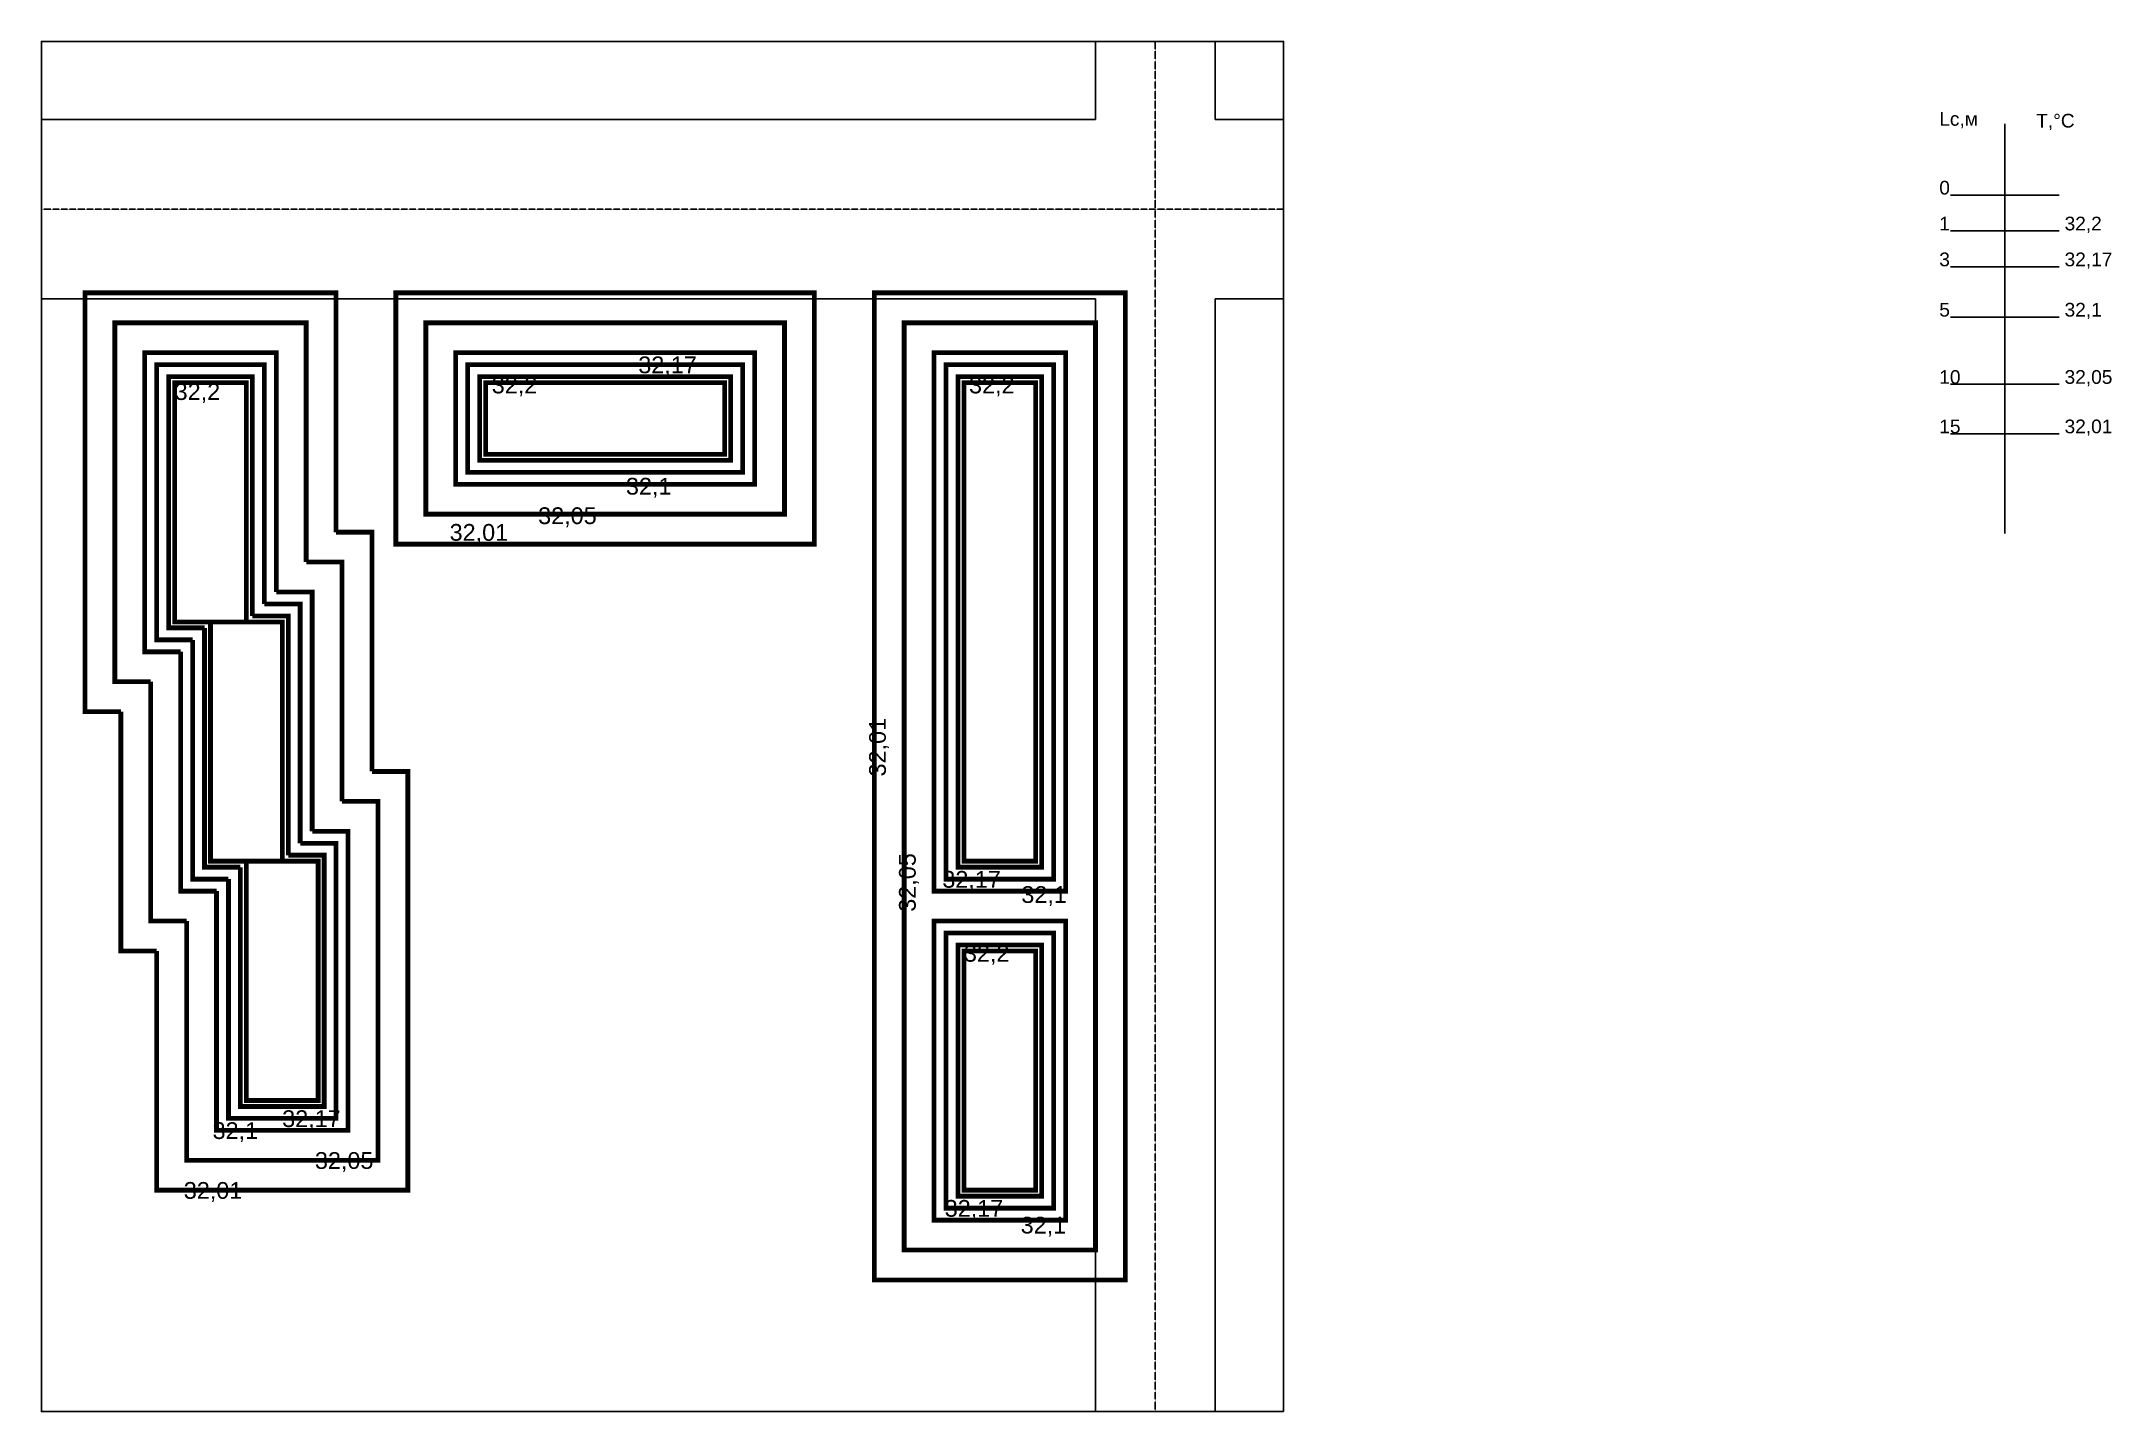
# Model space of a CAD drawing. Header units: metres. Extents: x 960226 to 1306453, y 540003 to 769036.
import ezdxf

# ---------------------------------------------------------------- set-up
doc = ezdxf.new("R2010")
doc.units = ezdxf.units.M
doc.linetypes.add('PKEL', pattern=[5, 2, -1.5, 0, -1.5])
doc.layers.add('A3-05', color=2, linetype='Continuous')
doc.layers.add('aa_oeeaeea', color=7, linetype='Continuous')
doc.styles.get("Standard").update_dxf_attribs({"font": 'arial.ttf'})

msp = doc.modelspace()

# ---------------------------------------------------------------- linework, layer by layer
msp.add_line((1156512, 756004), (1167965, 756004))
at = {"color": 0}
for p, q in [((1136512, 726004), (1136512, 540003)), ((1156512, 726004), (1156512, 540003))]:
    msp.add_line(p, q, dxfattribs=at)
for points in [[(1288607, 755282), (1288607, 686773)], [(1297678, 743360), (1279536, 743360)], [(1297678, 731372), (1279536, 731372)], [(1297678, 722962), (1279536, 722962)], [(1297678, 711716), (1279536, 711716)], [(1297678, 703453), (1279536, 703453)]]:
    msp.add_lwpolyline(points)
at = {"color": 1}
msp.add_lwpolyline([(1297678, 737366), (1279536, 737366)], dxfattribs=at)
at = {"const_width": 800}
for points in [[(1009512, 687004), (1009512, 727005), (967511, 727005), (967511, 657004), (973512, 657004)], [(1141512, 617004), (1141512, 727004), (1099512, 727004), (1099512, 617004)], [(1004512, 682004), (1004512, 722005), (972511, 722005), (972511, 662004), (978512, 662004)], [(1136512, 622004), (1136512, 722004), (1104512, 722004), (1104512, 622004)], [(999512, 677004), (999512, 717005), (977511, 717005), (977511, 667004), (983512, 667004)], [(997512, 675004), (997512, 715005), (979511, 715005), (979511, 669004), (985512, 669004)], [(1015512, 647004), (1015512, 687004), (1009512, 687004)], [(1010512, 642004), (1010512, 682004), (1004512, 682004)], [(1003512, 635004), (1003512, 675004), (997512, 675004)], [(1005512, 637004), (1005512, 677004), (999512, 677004)], [(985512, 669004), (985512, 629004), (991512, 629004)], [(983512, 667004), (983512, 627004), (989512, 627004)], [(978512, 662004), (978512, 622004), (984512, 622004)], [(973512, 657004), (973512, 617004), (979512, 617004)], [(979512, 617004), (979512, 577004), (1021512, 577004), (1021512, 647004), (1015512, 647004)], [(984512, 622004), (984512, 582004), (1016512, 582004), (1016512, 642004), (1010512, 642004)], [(989512, 627004), (989512, 587004), (1011512, 587004), (1011512, 637004), (1005512, 637004)], [(991512, 629004), (991512, 589004), (1009512, 589004), (1009512, 635004), (1003512, 635004)], [(1099512, 632004), (1099512, 562004), (1141512, 562004), (1141512, 632004)], [(1104512, 627004), (1104512, 567004), (1136512, 567004), (1136512, 627004)]]:
    msp.add_lwpolyline(points, dxfattribs=at)
for points in [[(1089512, 727004), (1019512, 727004), (1019512, 685004), (1089512, 685004)], [(1084512, 722004), (1024512, 722004), (1024512, 690004), (1084512, 690004)], [(1079512, 717004), (1029512, 717004), (1029512, 695004), (1079512, 695004)], [(1109512, 717004), (1109512, 627004), (1131512, 627004), (1131512, 717004)], [(1077512, 715004), (1031512, 715004), (1031512, 697004), (1077512, 697004)], [(1111512, 715004), (1111512, 629004), (1129512, 629004), (1129512, 715004)], [(1109512, 622004), (1109512, 572004), (1131512, 572004), (1131512, 622004)], [(1111512, 620004), (1111512, 574004), (1129512, 574004), (1129512, 620004)]]:
    msp.add_lwpolyline(points, close=True, dxfattribs=at)
at = {"color": 1, "const_width": 800}
for points in [[(995512, 673004), (995512, 713005), (981511, 713005), (981511, 671004), (987512, 671004)], [(1001512, 633004), (1001512, 673004), (995512, 673004)], [(987512, 671004), (987512, 631004), (993512, 631004)], [(993512, 631004), (993512, 591004), (1007512, 591004), (1007512, 633004), (1001512, 633004)]]:
    msp.add_lwpolyline(points, dxfattribs=at)
for points in [[(1075512, 713004), (1033512, 713004), (1033512, 699004), (1075512, 699004)], [(1113512, 713004), (1113512, 631004), (1127512, 631004), (1127512, 713004)], [(1113512, 618004), (1113512, 576004), (1127512, 576004), (1127512, 618004)]]:
    msp.add_lwpolyline(points, close=True, dxfattribs=at)
at = {"color": 2, "const_width": 800}
msp.add_lwpolyline([(982511, 712005), (982511, 672004), (994512, 672004), (994512, 712005)], close=True, dxfattribs=at)
for points in [[(982512, 712004), (982512, 672004), (994512, 672004), (994512, 712004), (982512, 712004)], [(1074512, 712004), (1034512, 712004), (1034512, 700004), (1074512, 700004), (1074512, 712004)], [(1114512, 712004), (1114512, 632004), (1126512, 632004), (1126512, 712004), (1114512, 712004)], [(988512, 672004), (988512, 632004), (1000512, 632004), (1000512, 672004), (988512, 672004)], [(994512, 632004), (994512, 592004), (1006512, 592004), (1006512, 632004), (994512, 632004)], [(1114512, 617004), (1114512, 577004), (1126512, 577004), (1126512, 617004), (1114512, 617004)]]:
    msp.add_lwpolyline(points, dxfattribs=at)
at = {"color": 2}
for points in [[(994494, 711992), (994497, 711992)], [(994494, 711969), (994497, 711969)], [(994512, 711959), (994512, 711939), (994494, 711939), (994494, 711969)], [(994514, 711957), (994514, 711937), (994494, 711937)], [(994497, 712012), (994519, 712012)], [(994497, 711992), (994497, 712012)], [(994497, 711989), (994499, 711989)], [(994497, 711969), (994497, 711989)], [(994497, 711967), (994499, 711967)], [(994509, 711962), (994509, 711942), (994497, 711942), (994497, 711967)], [(994498, 711966), (994500, 711966)], [(994508, 711963), (994508, 711943), (994498, 711943), (994498, 711966)], [(994499, 712009), (994517, 712009)], [(994499, 711989), (994499, 712009)], [(994499, 711987), (994502, 711987)], [(994499, 711967), (994499, 711987)], [(994499, 711965), (994501, 711965)], [(994507, 711964), (994507, 711944), (994499, 711944), (994499, 711965)], [(994500, 711986), (994503, 711986)], [(994500, 711966), (994500, 711986)], [(994501, 711985), (994504, 711985)], [(994501, 711965), (994501, 711985)], [(994502, 712007), (994514, 712007)], [(994502, 711987), (994502, 712007)], [(994503, 712006), (994513, 712006)], [(994503, 711986), (994503, 712006)], [(994504, 712005), (994512, 712005)], [(994504, 711985), (994504, 712005)], [(994510, 711964), (994507, 711964)], [(994511, 711983), (994511, 711963), (994508, 711963)], [(994512, 711982), (994512, 711962), (994509, 711962)], [(994512, 712005), (994512, 711984), (994510, 711984)], [(994510, 711984), (994510, 711964)], [(994513, 711983), (994511, 711983)], [(994514, 711982), (994512, 711982)], [(994514, 711959), (994512, 711959)], [(994513, 712006), (994513, 711983)], [(994517, 712009), (994517, 711979), (994514, 711979)], [(994514, 712007), (994514, 711982)], [(994514, 711979), (994514, 711959)], [(994517, 711977), (994517, 711957), (994514, 711957)], [(994519, 712012), (994519, 711977), (994517, 711977)]]:
    msp.add_lwpolyline(points, dxfattribs=at)
at = {"layer": 'A3-05', "color": 0}
for p, q in [((1136512, 756004), (960226, 756004)), ((1136512, 726004), (960226, 726004))]:
    msp.add_line(p, q, dxfattribs=at)
at = {"layer": 'aa_oeeaeea', "color": 0}
for p, q in [((1136512, 756004), (1136512, 769036)), ((1156512, 756004), (1156512, 769036)), ((1156512, 726004), (1167965, 726004))]:
    msp.add_line(p, q, dxfattribs=at)
at = {"layer": 'aa_oeeaeea', "color": 0, "linetype": 'PKEL', "ltscale": 2}
for p, q in [((1146512, 769036), (1146512, 540003)), ((960226, 741004), (1167965, 741004))]:
    msp.add_line(p, q, dxfattribs=at)
at = {"layer": 'aa_oeeaeea', "color": 0}
msp.add_lwpolyline([(1167965, 540003), (960226, 540003), (960226, 769036), (1167965, 769036)], close=True, dxfattribs=at)

# ---------------------------------------------------------------- texts
at = {"attachment_point": 1}
for s, width, insert, char_height in [('Lc,м', 7.16, (1277633, 757234), 2288.4), ('Т,%%DС', 7.16, (1293846, 756930), 2288.4), ('0', 4.03, (1277633, 745734), 2288), ('3', 4.03, (1277633, 733745), 2288), ('32,17', 4.03, (1298589, 733745), 2288.4), ('5', 4.03, (1277633, 725335), 2288), ('32,1', 4.03, (1298589, 725335), 2288.4), ('10', 4.03, (1277633, 714089), 2288.4), ('32,05', 4.03, (1298589, 714089), 2288.4), ('15', 4.03, (1277633, 705827), 2288.4), ('32,01', 4.03, (1298589, 705827), 2288.4)]:
    msp.add_mtext_dynamic_manual_height_columns(s, width=width, gutter_width=12.5, heights=[0], dxfattribs=dict(at, insert=insert, char_height=char_height))
at = {"color": 1, "attachment_point": 1}
for s, insert, char_height in [('1', (1277633, 739739), 2288), ('32,2', (1298589, 739739), 2288.4), ('32,2', (982512, 711903), 2800), ('32,2', (1035546, 713004), 2800), ('32,2', (1115367, 713004), 2800), ('32,2', (1114512, 618004), 2800)]:
    msp.add_mtext_dynamic_manual_height_columns(s, width=4.03, gutter_width=12.5, heights=[0], dxfattribs=dict(at, insert=insert, char_height=char_height))
at = {"color": 5, "char_height": 2800, "attachment_point": 1}
for s, insert in [('32,17', (1060049, 716370)), ('32,1', (1057991, 696084)), ('32,05', (1043303, 691157)), ('32,01', (1028501, 688370)), ('32,17', (1110898, 630370)), ('32,1', (1124116, 627830)), ('32,17', (1000489, 590370)), ('32,1', (988849, 588370)), ('32,05', (1005964, 583370)), ('32,01', (984036, 578370)), ('32,17', (1111297, 575370)), ('32,1', (1124004, 572570))]:
    msp.add_mtext_dynamic_manual_height_columns(s, width=4.03, gutter_width=12.5, heights=[0], dxfattribs=dict(at, insert=insert))
at = {"color": 5, "char_height": 2800, "attachment_point": 1, "rotation": 90}
for s, insert in [('32,01', (1098651, 646166)), ('32,05', (1103651, 623555))]:
    msp.add_mtext_dynamic_manual_height_columns(s, width=4.03, gutter_width=12.5, heights=[0], dxfattribs=dict(at, insert=insert))

doc.saveas('drawing.dxf')
